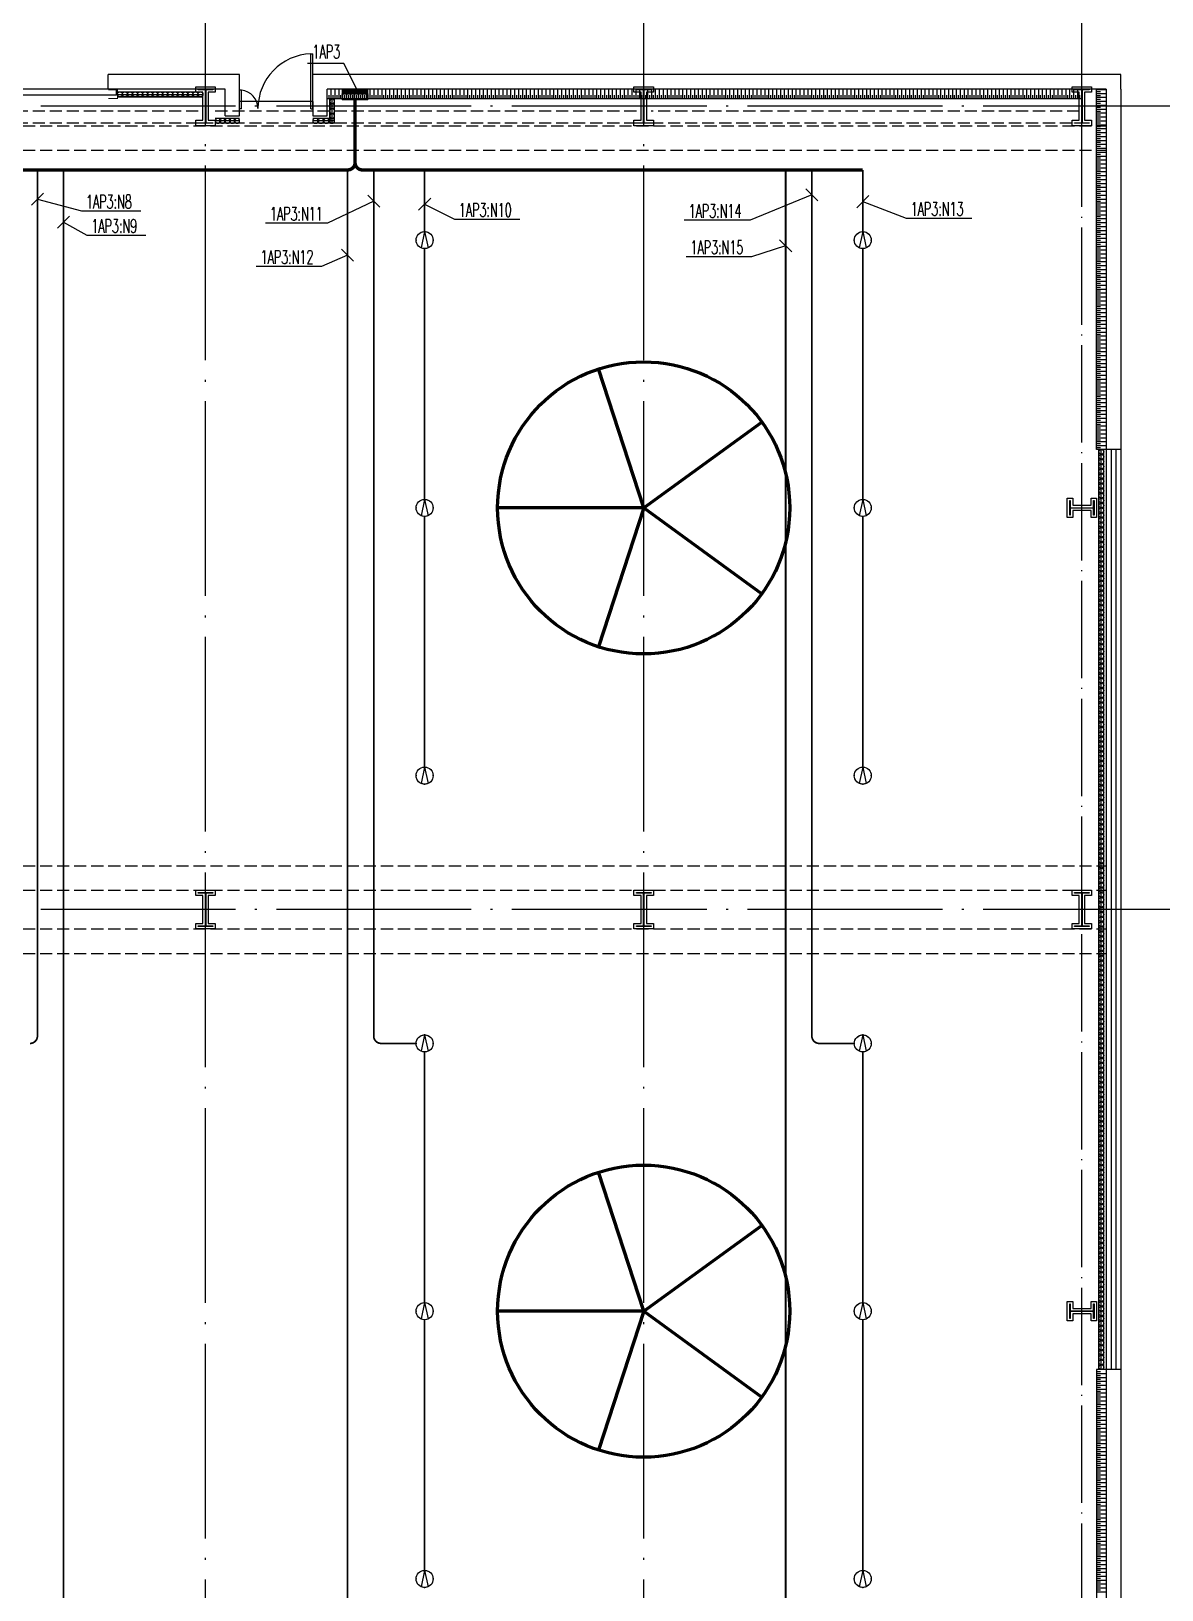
# Model space of a CAD drawing. Extents: x -1396510 to 1250330, y -1892470 to 1623980.
# Drawn here: x 130903 to 154128, y -747104 to -715088 of the extents above; entities that cross this region are included whole.
import ezdxf
from ezdxf.enums import TextEntityAlignment as Align

# ---------------------------------------------------------------- set-up
doc = ezdxf.new("R2010")
doc.units = 0
doc.header["$LTSCALE"] = 1000
doc.header["$MEASUREMENT"] = 0
for name, pattern in [('10平面$0$DASH', [0.35, 0.25, -0.1]), ('DASH', [0.35, 0.25, -0.1]), ('DOTE', [2.42, 2, -0.2, 0.02, -0.2])]:
    doc.linetypes.add(name, pattern=pattern)
doc.layers.get('Defpoints').update_dxf_attribs({"color": 210})
for name, color, linetype in [('10平面$0$WINDOW', 4, 'Continuous'), ('99平面图例外参$0$A-HATCH-2', 251, 'Continuous'), ('A-AXIS-DOTE', 14, 'DOTE'), ('A-AXIS-DP', 126, 'Continuous'), ('A-HATCH-2', 251, 'Continuous'), ('A-HRAIL', 173, 'Continuous'), ('A-LIN-V', 9, 'Continuous'), ('A-SFCE', 30, 'Continuous'), ('A-WINDOW', 140, 'Continuous'), ('AS-COLN', 6, 'Continuous'), ('AS-WALL', 40, 'Continuous'), ('CURTWALL', 4, 'Continuous'), ('DIM-照明', 3, 'Continuous'), ('DIM-箱柜', 3, 'Continuous'), ('EQUIP-照明', 3, 'Continuous'), ('EQUIP-箱柜', 3, 'Continuous'), ('WIRE-照明', 1, 'Continuous')]:
    doc.layers.add(name, color=color, linetype=linetype)
doc.layers.add('A-云线2', color=3, linetype='Continuous', plot=False)
doc.styles.add('_TEL_DIM', font='SIMPLEX', dxfattribs={"width": 0.8, "height": 3.5, "bigfont": 'HZTXT'})

# ---------------------------------------------------------------- blocks, each defined once
blk = doc.blocks.new('10平面$0$$DorLib2D$00000126')
at = {"color": 0, "linetype": 'Continuous'}
for p, q in [((-0.532, 0.5), (-0.532, 0.9)), ((0.532, 0.9), (0.532, 0.5))]:
    blk.add_line(p, q, dxfattribs=at)
at = {"color": 0, "linetype": '10平面$0$DASH'}
for p, q in [((-0.532, 0.9), (0.532, 0.9)), ((-0.532, 0.5), (0.532, 0.5))]:
    blk.add_line(p, q, dxfattribs=at)
blk = doc.blocks.new('DOOR2DLIB$SYSLIB$00000123')
at = {"color": 0}
for p, q in [((0.475, -0.001), (0.475, 0.752)), ((0.475, 0.752), (0.5, 0.752)), ((0.5, -0.001), (0.5, 0.752)), ((-0.5, 0), (-0.5, 0.252)), ((-0.475, 0.252), (-0.5, 0.252)), ((-0.475, 0), (-0.475, 0.252)), ((-0.475, 0), (-0.5, 0)), ((0.475, -0.001), (0.5, -0.001))]:
    blk.add_line(p, q, dxfattribs=at)
for centre, radius, start, end in [((0.505, -0.002), 0.755, 92.2493, 179.7238), ((-0.501, 0.003), 0.251, 359.7899, 84.0974)]:
    blk.add_arc(centre, radius, start, end, dxfattribs=at)
blk = doc.blocks.new('42343243')
at = {"layer": '10平面$0$WINDOW'}
blk.add_line((-144654, 1222620), (-146154, 1222620), dxfattribs=at)
at = {"layer": 'AS-WALL'}
for p, q in [((-146154, 1223170), (-148854, 1223170)), ((-148854, 1222870), (-148854, 1223170)), ((-146154, 1222620), (-146154, 1223170)), ((-144654, 1222620), (-144654, 1223170)), ((-137854, 1223170), (-144654, 1223170)), ((-137854, 1222870), (-137854, 1223170)), ((-146454, 1222870), (-148854, 1222870)), ((-146454, 1222320), (-146454, 1222870)), ((-144354, 1222320), (-144354, 1222870)), ((-137854, 1222870), (-144354, 1222870)), ((-146154, 1222320), (-146154, 1222620)), ((-144654, 1222620), (-144654, 1222320)), ((-146454, 1222320), (-146154, 1222320)), ((-144654, 1222320), (-144354, 1222320))]:
    blk.add_line(p, q, dxfattribs=at)
at = {"layer": '10平面$0$WINDOW', "zscale": 300}
for name, p, xscale, yscale, rotation in [('DOOR2DLIB$SYSLIB$00000123', (-145404, 1222470), -1500, -1500, 179.9999999999555), ('10平面$0$$DorLib2D$00000126', (-151354, 1223020), 5000, 300, 180)]:
    blk.add_blockref(name, p, dxfattribs=dict(at, xscale=xscale, yscale=yscale, rotation=rotation))
blk = doc.blocks.new('nt66')
at = {"layer": 'A-HATCH-2', "color": 8}
blk.add_lwpolyline([(-195840, 766870), (-195440, 766870), (-195440, 766758), (-195586, 766758), (-195586, 766182), (-195440, 766182), (-195440, 766070), (-195840, 766070), (-195840, 766182), (-195694, 766182), (-195694, 766758), (-195840, 766758)], close=True, dxfattribs=at)
at = {"layer": 'AS-COLN'}
blk.add_lwpolyline([(-195790, 766820), (-195490, 766820), (-195490, 766808), (-195636, 766808), (-195636, 766132), (-195490, 766132), (-195490, 766120), (-195790, 766120), (-195790, 766132), (-195644, 766132), (-195644, 766808), (-195790, 766808)], close=True, dxfattribs=at)
blk = doc.blocks.new('342343243')
at = {"layer": 'A-AXIS-DP', "color": 5}
blk.add_lwpolyline([(-155704, 832070), (-155404, 832070), (-155404, 832058), (-155550, 832058), (-155550, 831582), (-155404, 831582), (-155404, 831570), (-155704, 831570), (-155704, 831582), (-155558, 831582), (-155558, 832058), (-155704, 832058), (-155704, 832070)], close=True, dxfattribs=at)
at = {"layer": 'A-HATCH-2'}
blk.add_lwpolyline([(-155754, 832120), (-155354, 832120), (-155354, 832008), (-155500, 832008), (-155500, 831632), (-155354, 831632), (-155354, 831520), (-155754, 831520), (-155754, 831632), (-155608, 831632), (-155608, 832008), (-155754, 832008)], close=True, dxfattribs=at)
blk = doc.blocks.new('33333')
for p in [(48786, -43900), (57786, -43900), (66786, -43900), (48786, -60400), (57786, -60400), (66786, -60400)]:
    blk.add_blockref('nt66', p)
at = {"layer": 'A-AXIS-DP', "rotation": 270}
for p in [(-960674, 558766), (-960674, 542266)]:
    blk.add_blockref('342343243', p, dxfattribs=at)
blk = doc.blocks.new('w42343')
at = {"layer": 'A-HATCH-2', "color": 8, "linetype": 'DASH'}
for p, q in [((-263654, 722170), (-128354, 722170)), ((-263654, 721670), (-128354, 721670)), ((-263654, 706970), (-128354, 706970)), ((-263654, 706470), (-128354, 706470)), ((-263654, 705670), (-128354, 705670)), ((-263654, 705170), (-128354, 705170))]:
    blk.add_line(p, q, dxfattribs=at)
blk = doc.blocks.new('w4324324')
at = {"layer": 'A-HATCH-2', "color": 0, "lineweight": 60}
for q in [(-1694760, 686605), (-1697614, 684532), (-1691907, 684532), (-1696524, 681178), (-1692997, 681178)]:
    blk.add_line((-1694760, 683605), q, dxfattribs=at)
blk.add_circle((-1694760, 683605), 3000, dxfattribs=at)
blk = doc.blocks.new('ner546')
at = {"layer": 'A-LIN-V', "color": 8}
for p in [(614780, -64744), (631280, -64744)]:
    blk.add_blockref('w4324324', p, dxfattribs=at)
blk = doc.blocks.new('3333')
at = {"layer": 'A-SFCE', "const_width": 20}
blk.add_lwpolyline([(-227064, 766320), (-227064, 766510), (-227244, 766510), (-227244, 766320)], dxfattribs=at)
blk = doc.blocks.new('99平面图例外参$0$$LinePat$填挖边坡')
at = {"color": 0}
for p, q in [((0, 0), (0, -1500)), ((300, 0), (300, -600))]:
    blk.add_line(p, q, dxfattribs=at)
at = {"layer": 'Defpoints', "color": 0}
blk.add_point((600, 0), dxfattribs=at)
blk = doc.blocks.new('99平面图例外参$0$$LinePat$圆环')
for points in [[(0, 150), (300, 150)], [(0, 0), (300, 0)], [(0, -150), (300, -150)]]:
    blk.add_lwpolyline(points)
at = {"color": 0}
blk.add_circle((150, 0), 150, dxfattribs=at)
blk = doc.blocks.new('世赫2#厂房一层0821')
at = {"layer": 'A-AXIS-DOTE', "color": 8, "ltscale": 2}
for p, q in [((138300, -87498.9), (138300, 6300)), ((147300, -87498.9), (147300, 6300)), ((163114.2, 0), (-11095.8, 0)), ((163114.2, -16500), (-11095.8, -16500))]:
    blk.add_line(p, q, dxfattribs=at)
at = {"layer": 'A-AXIS-DOTE', "color": 8}
blk.add_line((156300, -89188.9), (156300, 6366.1), dxfattribs=at)
at = {"layer": 'A-LIN-V'}
for p, q in [((156600, -7050), (156600, 344)), ((156296, 150), (140800, 150)), ((156800, -7050), (156600, -7050)), ((156600, -25950), (156600, -41400)), ((156800, -25950), (156600, -25950))]:
    blk.add_line(p, q, dxfattribs=at)
at = {"layer": 'A-SFCE', "linetype": 'DASH'}
for p, q in [((138150, -100), (120450, -100)), ((156246, -100), (147450, -100)), ((138150, -350), (120450, -350)), ((156100, -350), (147450, -350))]:
    blk.add_line(p, q, dxfattribs=at)
at = {"layer": 'A-SFCE', "color": 2, "linetype": 'DASH'}
for p, q in [((147150, -100), (138450, -100)), ((147150, -350), (138450, -350))]:
    blk.add_line(p, q, dxfattribs=at)
at = {"layer": 'AS-WALL'}
for p, q in [((156950, 650), (147300, 650)), ((147300, 350), (147300, 650)), ((157100, 650), (156950, 650)), ((157100, 350), (157100, 650)), ((156800, 350), (147300, 350)), ((156800, 350), (156800, -7050)), ((157100, 350), (157100, -7050)), ((157100, 350), (157100, 350)), ((157100, -7050), (156800, -7050)), ((156800, -25950), (156800, -41400)), ((157100, -25950), (156800, -25950)), ((157100, -25950), (157100, -41400))]:
    blk.add_line(p, q, dxfattribs=at)
at = {"layer": 'CURTWALL'}
for p, q in [((156800, -7050), (156800, -25950)), ((157100, -7050), (156800, -7050)), ((156900, -7050), (156900, -25950)), ((157000, -7050), (157000, -25950)), ((157100, -7050), (157100, -25950)), ((157100, -25950), (156800, -25950))]:
    blk.add_line(p, q, dxfattribs=at)
at = {"layer": '99平面图例外参$0$A-HATCH-2', "color": 203, "yscale": 0.1333333333333333, "zscale": 0.1333333333333333}
for p, xscale, rotation in [((140800, 150), -0.1338169328393816, 179.9999999999118), ((140880.3, 150), -0.1338169328393816, 179.9999999999118), ((140960.6, 150), -0.1338169328393816, 179.9999999999118), ((141040.9, 150), -0.1338169328393816, 179.9999999999118), ((141121.2, 150), -0.1338169328393816, 179.9999999999118), ((141201.5, 150), -0.1338169328393816, 179.9999999999118), ((141281.7, 150), -0.1338169328393816, 179.9999999999118), ((141362, 150), -0.1338169328393816, 179.9999999999118), ((141442.3, 150), -0.1338169328393816, 179.9999999999118), ((141522.6, 150), -0.1338169328393816, 179.9999999999118), ((141602.9, 150), -0.1338169328393816, 179.9999999999118), ((141683.2, 150), -0.1338169328393816, 179.9999999999118), ((141763.5, 150), -0.1338169328393816, 179.9999999999118), ((141843.8, 150), -0.1338169328393816, 179.9999999999118), ((141924.1, 150), -0.1338169328393816, 179.9999999999118), ((142004.4, 150), -0.1338169328393816, 179.9999999999118), ((142084.6, 150), -0.1338169328393816, 179.9999999999118), ((142164.9, 150), -0.1338169328393816, 179.9999999999118), ((142245.2, 150), -0.1338169328393816, 179.9999999999118), ((142325.5, 150), -0.1338169328393816, 179.9999999999118), ((142405.8, 150), -0.1338169328393816, 179.9999999999118), ((142486.1, 150), -0.1338169328393816, 179.9999999999118), ((142566.4, 150), -0.1338169328393816, 179.9999999999118), ((142646.7, 150), -0.1338169328393816, 179.9999999999118), ((142727, 150), -0.1338169328393816, 179.9999999999118), ((142807.3, 150), -0.1338169328393816, 179.9999999999118), ((142887.5, 150), -0.1338169328393816, 179.9999999999118), ((142967.8, 150), -0.1338169328393816, 179.9999999999118), ((143048.1, 150), -0.1338169328393816, 179.9999999999118), ((143128.4, 150), -0.1338169328393816, 179.9999999999118), ((143208.7, 150), -0.1338169328393816, 179.9999999999118), ((143289, 150), -0.1338169328393816, 179.9999999999118), ((143369.3, 150), -0.1338169328393816, 179.9999999999118), ((143449.6, 150), -0.1338169328393816, 179.9999999999118), ((143529.9, 150), -0.1338169328393816, 179.9999999999118), ((143610.2, 150), -0.1338169328393816, 179.9999999999118), ((143690.4, 150), -0.1338169328393816, 179.9999999999118), ((143770.7, 150), -0.1338169328393816, 179.9999999999118), ((143851, 150), -0.1338169328393816, 179.9999999999118), ((143931.3, 150), -0.1338169328393816, 179.9999999999118), ((144011.6, 150), -0.1338169328393816, 179.9999999999118), ((144091.9, 150), -0.1338169328393816, 179.9999999999118), ((144172.2, 150), -0.1338169328393816, 179.9999999999118), ((144252.5, 150), -0.1338169328393816, 179.9999999999118), ((144332.8, 150), -0.1338169328393816, 179.9999999999118), ((144413.1, 150), -0.1338169328393816, 179.9999999999118), ((144493.3, 150), -0.1338169328393816, 179.9999999999118), ((144573.6, 150), -0.1338169328393816, 179.9999999999118), ((144653.9, 150), -0.1338169328393816, 179.9999999999118), ((144734.2, 150), -0.1338169328393816, 179.9999999999118), ((144814.5, 150), -0.1338169328393816, 179.9999999999118), ((144894.8, 150), -0.1338169328393816, 179.9999999999118), ((144975.1, 150), -0.1338169328393816, 179.9999999999118), ((145055.4, 150), -0.1338169328393816, 179.9999999999118), ((145135.7, 150), -0.1338169328393816, 179.9999999999118), ((145216, 150), -0.1338169328393816, 179.9999999999118), ((145296.2, 150), -0.1338169328393816, 179.9999999999118), ((145376.5, 150), -0.1338169328393816, 179.9999999999118), ((145456.8, 150), -0.1338169328393816, 179.9999999999118), ((145537.1, 150), -0.1338169328393816, 179.9999999999118), ((145617.4, 150), -0.1338169328393816, 179.9999999999118), ((145697.7, 150), -0.1338169328393816, 179.9999999999118), ((145778, 150), -0.1338169328393816, 179.9999999999118), ((145858.3, 150), -0.1338169328393816, 179.9999999999118), ((145938.6, 150), -0.1338169328393816, 179.9999999999118), ((146018.9, 150), -0.1338169328393816, 179.9999999999118), ((146099.2, 150), -0.1338169328393816, 179.9999999999118), ((146179.4, 150), -0.1338169328393816, 179.9999999999118), ((146259.7, 150), -0.1338169328393816, 179.9999999999118), ((146340, 150), -0.1338169328393816, 179.9999999999118), ((146420.3, 150), -0.1338169328393816, 179.9999999999118), ((146500.6, 150), -0.1338169328393816, 179.9999999999118), ((146580.9, 150), -0.1338169328393816, 179.9999999999118), ((146661.2, 150), -0.1338169328393816, 179.9999999999118), ((146741.5, 150), -0.1338169328393816, 179.9999999999118), ((146821.8, 150), -0.1338169328393816, 179.9999999999118), ((146902.1, 150), -0.1338169328393816, 179.9999999999118), ((146982.3, 150), -0.1338169328393816, 179.9999999999118), ((147062.6, 150), -0.1338169328393816, 179.9999999999118), ((147142.9, 150), -0.1338169328393816, 179.9999999999118), ((147223.2, 150), -0.1338169328393816, 179.9999999999118), ((147303.5, 150), -0.1338169328393816, 179.9999999999118), ((147383.8, 150), -0.1338169328393816, 179.9999999999118), ((147464.1, 150), -0.1338169328393816, 179.9999999999118), ((147544.4, 150), -0.1338169328393816, 179.9999999999118), ((147624.7, 150), -0.1338169328393816, 179.9999999999118), ((147705, 150), -0.1338169328393816, 179.9999999999118), ((147785.2, 150), -0.1338169328393816, 179.9999999999118), ((147865.5, 150), -0.1338169328393816, 179.9999999999118), ((147945.8, 150), -0.1338169328393816, 179.9999999999118), ((148026.1, 150), -0.1338169328393816, 179.9999999999118), ((148106.4, 150), -0.1338169328393816, 179.9999999999118), ((148186.7, 150), -0.1338169328393816, 179.9999999999118), ((148267, 150), -0.1338169328393816, 179.9999999999118), ((148347.3, 150), -0.1338169328393816, 179.9999999999118), ((148427.6, 150), -0.1338169328393816, 179.9999999999118), ((148507.9, 150), -0.1338169328393816, 179.9999999999118), ((148588.1, 150), -0.1338169328393816, 179.9999999999118), ((148668.4, 150), -0.1338169328393816, 179.9999999999118), ((148748.7, 150), -0.1338169328393816, 179.9999999999118), ((148829, 150), -0.1338169328393816, 179.9999999999118), ((148909.3, 150), -0.1338169328393816, 179.9999999999118), ((148989.6, 150), -0.1338169328393816, 179.9999999999118), ((149069.9, 150), -0.1338169328393816, 179.9999999999118), ((149150.2, 150), -0.1338169328393816, 179.9999999999118), ((149230.5, 150), -0.1338169328393816, 179.9999999999118), ((149310.8, 150), -0.1338169328393816, 179.9999999999118), ((149391, 150), -0.1338169328393816, 179.9999999999118), ((149471.3, 150), -0.1338169328393816, 179.9999999999118), ((149551.6, 150), -0.1338169328393816, 179.9999999999118), ((149631.9, 150), -0.1338169328393816, 179.9999999999118), ((149712.2, 150), -0.1338169328393816, 179.9999999999118), ((149792.5, 150), -0.1338169328393816, 179.9999999999118), ((149872.8, 150), -0.1338169328393816, 179.9999999999118), ((149953.1, 150), -0.1338169328393816, 179.9999999999118), ((150033.4, 150), -0.1338169328393816, 179.9999999999118), ((150113.7, 150), -0.1338169328393816, 179.9999999999118), ((150193.9, 150), -0.1338169328393816, 179.9999999999118), ((150274.2, 150), -0.1338169328393816, 179.9999999999118), ((150354.5, 150), -0.1338169328393816, 179.9999999999118), ((150434.8, 150), -0.1338169328393816, 179.9999999999118), ((150515.1, 150), -0.1338169328393816, 179.9999999999118), ((150595.4, 150), -0.1338169328393816, 179.9999999999118), ((150675.7, 150), -0.1338169328393816, 179.9999999999118), ((150756, 150), -0.1338169328393816, 179.9999999999118), ((150836.3, 150), -0.1338169328393816, 179.9999999999118), ((150916.6, 150), -0.1338169328393816, 179.9999999999118), ((150996.9, 150), -0.1338169328393816, 179.9999999999118), ((151077.1, 150), -0.1338169328393816, 179.9999999999118), ((151157.4, 150), -0.1338169328393816, 179.9999999999118), ((151237.7, 150), -0.1338169328393816, 179.9999999999118), ((151318, 150), -0.1338169328393816, 179.9999999999118), ((151398.3, 150), -0.1338169328393816, 179.9999999999118), ((151478.6, 150), -0.1338169328393816, 179.9999999999118), ((151558.9, 150), -0.1338169328393816, 179.9999999999118), ((151639.2, 150), -0.1338169328393816, 179.9999999999118), ((151719.5, 150), -0.1338169328393816, 179.9999999999118), ((151799.8, 150), -0.1338169328393816, 179.9999999999118), ((151880, 150), -0.1338169328393816, 179.9999999999118), ((151960.3, 150), -0.1338169328393816, 179.9999999999118), ((152040.6, 150), -0.1338169328393816, 179.9999999999118), ((152120.9, 150), -0.1338169328393816, 179.9999999999118), ((152201.2, 150), -0.1338169328393816, 179.9999999999118), ((152281.5, 150), -0.1338169328393816, 179.9999999999118), ((152361.8, 150), -0.1338169328393816, 179.9999999999118), ((152442.1, 150), -0.1338169328393816, 179.9999999999118), ((152522.4, 150), -0.1338169328393816, 179.9999999999118), ((152602.7, 150), -0.1338169328393816, 179.9999999999118), ((152682.9, 150), -0.1338169328393816, 179.9999999999118), ((152763.2, 150), -0.1338169328393816, 179.9999999999118), ((152843.5, 150), -0.1338169328393816, 179.9999999999118), ((152923.8, 150), -0.1338169328393816, 179.9999999999118), ((153004.1, 150), -0.1338169328393816, 179.9999999999118), ((153084.4, 150), -0.1338169328393816, 179.9999999999118), ((153164.7, 150), -0.1338169328393816, 179.9999999999118), ((153245, 150), -0.1338169328393816, 179.9999999999118), ((153325.3, 150), -0.1338169328393816, 179.9999999999118), ((153405.6, 150), -0.1338169328393816, 179.9999999999118), ((153485.8, 150), -0.1338169328393816, 179.9999999999118), ((153566.1, 150), -0.1338169328393816, 179.9999999999118), ((153646.4, 150), -0.1338169328393816, 179.9999999999118), ((153726.7, 150), -0.1338169328393816, 179.9999999999118), ((153807, 150), -0.1338169328393816, 179.9999999999118), ((153887.3, 150), -0.1338169328393816, 179.9999999999118), ((153967.6, 150), -0.1338169328393816, 179.9999999999118), ((154047.9, 150), -0.1338169328393816, 179.9999999999118), ((154128.2, 150), -0.1338169328393816, 179.9999999999118), ((154208.5, 150), -0.1338169328393816, 179.9999999999118), ((154288.7, 150), -0.1338169328393816, 179.9999999999118), ((154369, 150), -0.1338169328393816, 179.9999999999118), ((154449.3, 150), -0.1338169328393816, 179.9999999999118), ((154529.6, 150), -0.1338169328393816, 179.9999999999118), ((154609.9, 150), -0.1338169328393816, 179.9999999999118), ((154690.2, 150), -0.1338169328393816, 179.9999999999118), ((154770.5, 150), -0.1338169328393816, 179.9999999999118), ((154850.8, 150), -0.1338169328393816, 179.9999999999118), ((154931.1, 150), -0.1338169328393816, 179.9999999999118), ((155011.4, 150), -0.1338169328393816, 179.9999999999118), ((155091.6, 150), -0.1338169328393816, 179.9999999999118), ((155171.9, 150), -0.1338169328393816, 179.9999999999118), ((155252.2, 150), -0.1338169328393816, 179.9999999999118), ((155332.5, 150), -0.1338169328393816, 179.9999999999118), ((155412.8, 150), -0.1338169328393816, 179.9999999999118), ((155493.1, 150), -0.1338169328393816, 179.9999999999118), ((155573.4, 150), -0.1338169328393816, 179.9999999999118), ((155653.7, 150), -0.1338169328393816, 179.9999999999118), ((155734, 150), -0.1338169328393816, 179.9999999999118), ((155814.3, 150), -0.1338169328393816, 179.9999999999118), ((155894.5, 150), -0.1338169328393816, 179.9999999999118), ((155974.8, 150), -0.1338169328393816, 179.9999999999118), ((156055.1, 150), -0.1338169328393816, 179.9999999999118), ((156135.4, 150), -0.1338169328393816, 179.9999999999118), ((156215.7, 150), -0.1338169328393816, 179.9999999999118), ((156600, 344), -0.133949268261889, 89.99999999918609), ((156600, 263.6), -0.133949268261889, 89.99999999918609), ((156600, 183.3), -0.133949268261889, 89.99999999918609), ((156600, 102.9), -0.133949268261889, 89.99999999918609), ((156600, 22.5), -0.133949268261889, 89.99999999918609), ((156600, -57.8), -0.133949268261889, 89.99999999918609), ((156600, -138.2), -0.133949268261889, 89.99999999918609), ((156600, -218.6), -0.133949268261889, 89.99999999918609), ((156600, -299), -0.133949268261889, 89.99999999918609), ((156600, -379.3), -0.133949268261889, 89.99999999918609), ((156600, -459.7), -0.133949268261889, 89.99999999918609), ((156600, -540.1), -0.133949268261889, 89.99999999918609), ((156600, -620.4), -0.133949268261889, 89.99999999918609), ((156600, -700.8), -0.133949268261889, 89.99999999918609), ((156600, -781.2), -0.133949268261889, 89.99999999918609), ((156600, -861.5), -0.133949268261889, 89.99999999918609), ((156600, -941.9), -0.133949268261889, 89.99999999918609), ((156600, -1022.3), -0.133949268261889, 89.99999999918609), ((156600, -1102.7), -0.133949268261889, 89.99999999918609), ((156600, -1183), -0.133949268261889, 89.99999999918609), ((156600, -1263.4), -0.133949268261889, 89.99999999918609), ((156600, -1343.8), -0.133949268261889, 89.99999999918609), ((156600, -1424.1), -0.133949268261889, 89.99999999918609), ((156600, -1504.5), -0.133949268261889, 89.99999999918609), ((156600, -1584.9), -0.133949268261889, 89.99999999918609), ((156600, -1665.2), -0.133949268261889, 89.99999999918609), ((156600, -1745.6), -0.133949268261889, 89.99999999918609), ((156600, -1826), -0.133949268261889, 89.99999999918609), ((156600, -1906.3), -0.133949268261889, 89.99999999918609), ((156600, -1986.7), -0.133949268261889, 89.99999999918609), ((156600, -2067.1), -0.133949268261889, 89.99999999918609), ((156600, -2147.5), -0.133949268261889, 89.99999999918609), ((156600, -2227.8), -0.133949268261889, 89.99999999918609), ((156600, -2308.2), -0.133949268261889, 89.99999999918609), ((156600, -2388.6), -0.133949268261889, 89.99999999918609), ((156600, -2468.9), -0.133949268261889, 89.99999999918609), ((156600, -2549.3), -0.133949268261889, 89.99999999918609), ((156600, -2629.7), -0.133949268261889, 89.99999999918609), ((156600, -2710), -0.133949268261889, 89.99999999918609), ((156600, -2790.4), -0.133949268261889, 89.99999999918609), ((156600, -2870.8), -0.133949268261889, 89.99999999918609), ((156600, -2951.2), -0.133949268261889, 89.99999999918609), ((156600, -3031.5), -0.133949268261889, 89.99999999918609), ((156600, -3111.9), -0.133949268261889, 89.99999999918609), ((156600, -3192.3), -0.133949268261889, 89.99999999918609), ((156600, -3272.6), -0.133949268261889, 89.99999999918609), ((156600, -3353), -0.133949268261889, 89.99999999918609), ((156600, -3433.4), -0.133949268261889, 89.99999999918609), ((156600, -3513.7), -0.133949268261889, 89.99999999918609), ((156600, -3594.1), -0.133949268261889, 89.99999999918609), ((156600, -3674.5), -0.133949268261889, 89.99999999918609), ((156600, -3754.8), -0.133949268261889, 89.99999999918609), ((156600, -3835.2), -0.133949268261889, 89.99999999918609), ((156600, -3915.6), -0.133949268261889, 89.99999999918609), ((156600, -3996), -0.133949268261889, 89.99999999918609), ((156600, -4076.3), -0.133949268261889, 89.99999999918609), ((156600, -4156.7), -0.133949268261889, 89.99999999918609), ((156600, -4237.1), -0.133949268261889, 89.99999999918609), ((156600, -4317.4), -0.133949268261889, 89.99999999918609), ((156600, -4397.8), -0.133949268261889, 89.99999999918609), ((156600, -4478.2), -0.133949268261889, 89.99999999918609), ((156600, -4558.5), -0.133949268261889, 89.99999999918609), ((156600, -4638.9), -0.133949268261889, 89.99999999918609), ((156600, -4719.3), -0.133949268261889, 89.99999999918609), ((156600, -4799.7), -0.133949268261889, 89.99999999918609), ((156600, -4880), -0.133949268261889, 89.99999999918609), ((156600, -4960.4), -0.133949268261889, 89.99999999918609), ((156600, -5040.8), -0.133949268261889, 89.99999999918609), ((156600, -5121.1), -0.133949268261889, 89.99999999918609), ((156600, -5201.5), -0.133949268261889, 89.99999999918609), ((156600, -5281.9), -0.133949268261889, 89.99999999918609), ((156600, -5362.2), -0.133949268261889, 89.99999999918609), ((156600, -5442.6), -0.133949268261889, 89.99999999918609), ((156600, -5523), -0.133949268261889, 89.99999999918609), ((156600, -5603.3), -0.133949268261889, 89.99999999918609), ((156600, -5683.7), -0.133949268261889, 89.99999999918609), ((156600, -5764.1), -0.133949268261889, 89.99999999918609), ((156600, -5844.5), -0.133949268261889, 89.99999999918609), ((156600, -5924.8), -0.133949268261889, 89.99999999918609), ((156600, -6005.2), -0.133949268261889, 89.99999999918609), ((156600, -6085.6), -0.133949268261889, 89.99999999918609), ((156600, -6165.9), -0.133949268261889, 89.99999999918609), ((156600, -6246.3), -0.133949268261889, 89.99999999918609), ((156600, -6326.7), -0.133949268261889, 89.99999999918609), ((156600, -6407), -0.133949268261889, 89.99999999918609), ((156600, -6487.4), -0.133949268261889, 89.99999999918609), ((156600, -6567.8), -0.133949268261889, 89.99999999918609), ((156600, -6648.2), -0.133949268261889, 89.99999999918609), ((156600, -6728.5), -0.133949268261889, 89.99999999918609), ((156600, -6808.9), -0.133949268261889, 89.99999999918609), ((156600, -6889.3), -0.133949268261889, 89.99999999918609), ((156600, -6969.6), -0.133949268261889, 89.99999999918609), ((156600, -26030.1), 0.1334196891197501, 90.00000000081378), ((156600, -26110.1), 0.1334196891197501, 90.00000000081378), ((156600, -26190.2), 0.1334196891197501, 90.00000000081378), ((156600, -26270.2), 0.1334196891197501, 90.00000000081378), ((156600, -26350.3), 0.1334196891197501, 90.00000000081378), ((156600, -26430.3), 0.1334196891197501, 90.00000000081378), ((156600, -26510.4), 0.1334196891197501, 90.00000000081378), ((156600, -26590.4), 0.1334196891197501, 90.00000000081378), ((156600, -26670.5), 0.1334196891197501, 90.00000000081378), ((156600, -26750.5), 0.1334196891197501, 90.00000000081378), ((156600, -26830.6), 0.1334196891197501, 90.00000000081378), ((156600, -26910.6), 0.1334196891197501, 90.00000000081378), ((156600, -26990.7), 0.1334196891197501, 90.00000000081378), ((156600, -27070.7), 0.1334196891197501, 90.00000000081378), ((156600, -27150.8), 0.1334196891197501, 90.00000000081378), ((156600, -27230.8), 0.1334196891197501, 90.00000000081378), ((156600, -27310.9), 0.1334196891197501, 90.00000000081378), ((156600, -27390.9), 0.1334196891197501, 90.00000000081378), ((156600, -27471), 0.1334196891197501, 90.00000000081378), ((156600, -27551), 0.1334196891197501, 90.00000000081378), ((156600, -27631.1), 0.1334196891197501, 90.00000000081378), ((156600, -27711.1), 0.1334196891197501, 90.00000000081378), ((156600, -27791.2), 0.1334196891197501, 90.00000000081378), ((156600, -27871.2), 0.1334196891197501, 90.00000000081378), ((156600, -27951.3), 0.1334196891197501, 90.00000000081378), ((156600, -28031.3), 0.1334196891197501, 90.00000000081378), ((156600, -28111.4), 0.1334196891197501, 90.00000000081378), ((156600, -28191.5), 0.1334196891197501, 90.00000000081378), ((156600, -28271.5), 0.1334196891197501, 90.00000000081378), ((156600, -28351.6), 0.1334196891197501, 90.00000000081378), ((156600, -28431.6), 0.1334196891197501, 90.00000000081378), ((156600, -28511.7), 0.1334196891197501, 90.00000000081378), ((156600, -28591.7), 0.1334196891197501, 90.00000000081378), ((156600, -28671.8), 0.1334196891197501, 90.00000000081378), ((156600, -28751.8), 0.1334196891197501, 90.00000000081378), ((156600, -28831.9), 0.1334196891197501, 90.00000000081378), ((156600, -28911.9), 0.1334196891197501, 90.00000000081378), ((156600, -28992), 0.1334196891197501, 90.00000000081378), ((156600, -29072), 0.1334196891197501, 90.00000000081378), ((156600, -29152.1), 0.1334196891197501, 90.00000000081378), ((156600, -29232.1), 0.1334196891197501, 90.00000000081378), ((156600, -29312.2), 0.1334196891197501, 90.00000000081378), ((156600, -29392.2), 0.1334196891197501, 90.00000000081378), ((156600, -29472.3), 0.1334196891197501, 90.00000000081378), ((156600, -29552.3), 0.1334196891197501, 90.00000000081378), ((156600, -29632.4), 0.1334196891197501, 90.00000000081378), ((156600, -29712.4), 0.1334196891197501, 90.00000000081378), ((156600, -29792.5), 0.1334196891197501, 90.00000000081378), ((156600, -29872.5), 0.1334196891197501, 90.00000000081378), ((156600, -29952.6), 0.1334196891197501, 90.00000000081378), ((156600, -30032.6), 0.1334196891197501, 90.00000000081378), ((156600, -30112.7), 0.1334196891197501, 90.00000000081378), ((156600, -30192.7), 0.1334196891197501, 90.00000000081378), ((156600, -30272.8), 0.1334196891197501, 90.00000000081378), ((156600, -30352.8), 0.1334196891197501, 90.00000000081378), ((156600, -30432.9), 0.1334196891197501, 90.00000000081378), ((156600, -30513), 0.1334196891197501, 90.00000000081378)]:
    blk.add_blockref('99平面图例外参$0$$LinePat$填挖边坡', p, dxfattribs=dict(at, xscale=xscale, rotation=rotation))
at = {"layer": 'A-HRAIL', "yscale": 0.3333333333111111, "zscale": 0.3333333333111111}
for p, xscale, rotation in [((136489.2, 244), 0.344473467906519, 2.050220548543992e-10), ((136592.5, 244), 0.344473467906519, 2.050220548543992e-10), ((136695.9, 244), 0.344473467906519, 2.050220548543992e-10), ((136799.2, 244), 0.344473467906519, 2.050220548543992e-10), ((136902.6, 244), 0.344473467906519, 2.050220548543992e-10), ((137005.9, 244), 0.344473467906519, 2.050220548543992e-10), ((137109.2, 244), 0.344473467906519, 2.050220548543992e-10), ((137212.6, 244), 0.344473467906519, 2.050220548543992e-10), ((137315.9, 244), 0.344473467906519, 2.050220548543992e-10), ((137419.3, 244), 0.344473467906519, 2.050220548543992e-10), ((137522.6, 244), 0.344473467906519, 2.050220548543992e-10), ((137625.9, 244), 0.344473467906519, 2.050220548543992e-10), ((137729.3, 244), 0.344473467906519, 2.050220548543992e-10), ((137832.6, 244), 0.344473467906519, 2.050220548543992e-10), ((137936, 244), 0.344473467906519, 2.050220548543992e-10), ((138039.3, 244), 0.344473467906519, 2.050220548543992e-10), ((138142.7, 244), 0.344473467906519, 2.050220548543992e-10), ((140900, 50), -0.3333333088954032, 270), ((140900, -50), -0.3333333088954032, 270), ((140900, -150), -0.3333333088954032, 270), ((140900, -250), -0.3333333088954032, 270), ((140900, -350), -0.3333333088954032, 270), ((156700, -7150), 0.3333333333082387, 90), ((156700, -7250), 0.3333333333082387, 90), ((156700, -7350), 0.3333333333082387, 90), ((156700, -7450), 0.3333333333082387, 90), ((156700, -7550), 0.3333333333082387, 90), ((156700, -7650), 0.3333333333082387, 90), ((156700, -7750), 0.3333333333082387, 90), ((156700, -7850), 0.3333333333082387, 90), ((156700, -7950), 0.3333333333082387, 90), ((156700, -8050), 0.3333333333082387, 90), ((156700, -8150), 0.3333333333082387, 90), ((156700, -8250), 0.3333333333082387, 90), ((156700, -8350), 0.3333333333082387, 90), ((156700, -8450), 0.3333333333082387, 90), ((156700, -8550), 0.3333333333082387, 90), ((156700, -8650), 0.3333333333082387, 90), ((156700, -8750), 0.3333333333082387, 90), ((156700, -8850), 0.3333333333082387, 90), ((156700, -8950), 0.3333333333082387, 90), ((156700, -9050), 0.3333333333082387, 90), ((156700, -9150), 0.3333333333082387, 90), ((156700, -9250), 0.3333333333082387, 90), ((156700, -9350), 0.3333333333082387, 90), ((156700, -9450), 0.3333333333082387, 90), ((156700, -9550), 0.3333333333082387, 90), ((156700, -9650), 0.3333333333082387, 90), ((156700, -9750), 0.3333333333082387, 90), ((156700, -9850), 0.3333333333082387, 90), ((156700, -9950), 0.3333333333082387, 90), ((156700, -10050), 0.3333333333082387, 90), ((156700, -10150), 0.3333333333082387, 90), ((156700, -10250), 0.3333333333082387, 90), ((156700, -10350), 0.3333333333082387, 90), ((156700, -10450), 0.3333333333082387, 90), ((156700, -10550), 0.3333333333082387, 90), ((156700, -10650), 0.3333333333082387, 90), ((156700, -10750), 0.3333333333082387, 90), ((156700, -10850), 0.3333333333082387, 90), ((156700, -10950), 0.3333333333082387, 90), ((156700, -11050), 0.3333333333082387, 90), ((156700, -11150), 0.3333333333082387, 90), ((156700, -11250), 0.3333333333082387, 90), ((156700, -11350), 0.3333333333082387, 90), ((156700, -11450), 0.3333333333082387, 90), ((156700, -11550), 0.3333333333082387, 90), ((156700, -11650), 0.3333333333082387, 90), ((156700, -11750), 0.3333333333082387, 90), ((156700, -11850), 0.3333333333082387, 90), ((156700, -11950), 0.3333333333082387, 90), ((156700, -12050), 0.3333333333082387, 90), ((156700, -12150), 0.3333333333082387, 90), ((156700, -12250), 0.3333333333082387, 90), ((156700, -12350), 0.3333333333082387, 90), ((156700, -12450), 0.3333333333082387, 90), ((156700, -12550), 0.3333333333082387, 90), ((156700, -12650), 0.3333333333082387, 90), ((156700, -12750), 0.3333333333082387, 90), ((156700, -12850), 0.3333333333082387, 90), ((156700, -12950), 0.3333333333082387, 90), ((156700, -13050), 0.3333333333082387, 90), ((156700, -13150), 0.3333333333082387, 90), ((156700, -13250), 0.3333333333082387, 90), ((156700, -13350), 0.3333333333082387, 90), ((156700, -13450), 0.3333333333082387, 90), ((156700, -13550), 0.3333333333082387, 90), ((156700, -13650), 0.3333333333082387, 90), ((156700, -13750), 0.3333333333082387, 90), ((156700, -13850), 0.3333333333082387, 90), ((156700, -13950), 0.3333333333082387, 90), ((156700, -14050), 0.3333333333082387, 90), ((156700, -14150), 0.3333333333082387, 90), ((156700, -14250), 0.3333333333082387, 90), ((156700, -14350), 0.3333333333082387, 90), ((156700, -14450), 0.3333333333082387, 90), ((156700, -14550), 0.3333333333082387, 90), ((156700, -14650), 0.3333333333082387, 90), ((156700, -14750), 0.3333333333082387, 90), ((156700, -14850), 0.3333333333082387, 90), ((156700, -14950), 0.3333333333082387, 90), ((156700, -15050), 0.3333333333082387, 90), ((156700, -15150), 0.3333333333082387, 90), ((156700, -15250), 0.3333333333082387, 90), ((156700, -15350), 0.3333333333082387, 90), ((156700, -15450), 0.3333333333082387, 90), ((156700, -15550), 0.3333333333082387, 90), ((156700, -15650), 0.3333333333082387, 90), ((156700, -15750), 0.3333333333082387, 90), ((156700, -15850), 0.3333333333082387, 90), ((156700, -15950), 0.3333333333082387, 90), ((156700, -16050), 0.3333333333082387, 90), ((156700, -16150), 0.3333333333082387, 90), ((156700, -16250), 0.3333333333082387, 90), ((156700, -16350), 0.3333333333082387, 90), ((156700, -16450), 0.3333333333082387, 90), ((156700, -16550), 0.3333333333082387, 90), ((156700, -16650), 0.3333333333082387, 90), ((156700, -16750), 0.3333333333082387, 90), ((156700, -16850), 0.3333333333082387, 90), ((156700, -16950), 0.3333333333082387, 90), ((156700, -17050), 0.3333333333082387, 90), ((156700, -17150), 0.3333333333082387, 90), ((156700, -17250), 0.3333333333082387, 90), ((156700, -17350), 0.3333333333082387, 90), ((156700, -17450), 0.3333333333082387, 90), ((156700, -17550), 0.3333333333082387, 90), ((156700, -17650), 0.3333333333082387, 90), ((156700, -17750), 0.3333333333082387, 90), ((156700, -17850), 0.3333333333082387, 90), ((156700, -17950), 0.3333333333082387, 90), ((156700, -18050), 0.3333333333082387, 90), ((156700, -18150), 0.3333333333082387, 90), ((156700, -18250), 0.3333333333082387, 90), ((156700, -18350), 0.3333333333082387, 90), ((156700, -18450), 0.3333333333082387, 90), ((156700, -18550), 0.3333333333082387, 90), ((156700, -18650), 0.3333333333082387, 90), ((156700, -18750), 0.3333333333082387, 90), ((156700, -18850), 0.3333333333082387, 90), ((156700, -18950), 0.3333333333082387, 90), ((156700, -19050), 0.3333333333082387, 90), ((156700, -19150), 0.3333333333082387, 90), ((156700, -19250), 0.3333333333082387, 90), ((156700, -19350), 0.3333333333082387, 90), ((156700, -19450), 0.3333333333082387, 90), ((156700, -19550), 0.3333333333082387, 90), ((156700, -19650), 0.3333333333082387, 90), ((156700, -19750), 0.3333333333082387, 90), ((156700, -19850), 0.3333333333082387, 90), ((156700, -19950), 0.3333333333082387, 90), ((156700, -20050), 0.3333333333082387, 90), ((156700, -20150), 0.3333333333082387, 90), ((156700, -20250), 0.3333333333082387, 90), ((156700, -20350), 0.3333333333082387, 90), ((156700, -20450), 0.3333333333082387, 90), ((156700, -20550), 0.3333333333082387, 90), ((156700, -20650), 0.3333333333082387, 90), ((156700, -20750), 0.3333333333082387, 90), ((156700, -20850), 0.3333333333082387, 90), ((156700, -20950), 0.3333333333082387, 90), ((156700, -21050), 0.3333333333082387, 90), ((156700, -21150), 0.3333333333082387, 90), ((156700, -21250), 0.3333333333082387, 90), ((156700, -21350), 0.3333333333082387, 90), ((156700, -21450), 0.3333333333082387, 90), ((156700, -21550), 0.3333333333082387, 90), ((156700, -21650), 0.3333333333082387, 90), ((156700, -21750), 0.3333333333082387, 90), ((156700, -21850), 0.3333333333082387, 90), ((156700, -21950), 0.3333333333082387, 90), ((156700, -22050), 0.3333333333082387, 90), ((156700, -22150), 0.3333333333082387, 90), ((156700, -22250), 0.3333333333082387, 90), ((156700, -22350), 0.3333333333082387, 90), ((156700, -22450), 0.3333333333082387, 90), ((156700, -22550), 0.3333333333082387, 90), ((156700, -22650), 0.3333333333082387, 90), ((156700, -22750), 0.3333333333082387, 90), ((156700, -22850), 0.3333333333082387, 90), ((156700, -22950), 0.3333333333082387, 90), ((156700, -23050), 0.3333333333082387, 90), ((156700, -23150), 0.3333333333082387, 90), ((156700, -23250), 0.3333333333082387, 90), ((156700, -23350), 0.3333333333082387, 90), ((156700, -23450), 0.3333333333082387, 90), ((156700, -23550), 0.3333333333082387, 90), ((156700, -23650), 0.3333333333082387, 90), ((156700, -23750), 0.3333333333082387, 90), ((156700, -23850), 0.3333333333082387, 90), ((156700, -23950), 0.3333333333082387, 90), ((156700, -24050), 0.3333333333082387, 90), ((156700, -24150), 0.3333333333082387, 90), ((156700, -24250), 0.3333333333082387, 90), ((156700, -24350), 0.3333333333082387, 90), ((156700, -24450), 0.3333333333082387, 90), ((156700, -24550), 0.3333333333082387, 90), ((156700, -24650), 0.3333333333082387, 90), ((156700, -24750), 0.3333333333082387, 90), ((156700, -24850), 0.3333333333082387, 90), ((156700, -24950), 0.3333333333082387, 90), ((156700, -25050), 0.3333333333082387, 90), ((156700, -25150), 0.3333333333082387, 90), ((156700, -25250), 0.3333333333082387, 90), ((156700, -25350), 0.3333333333082387, 90), ((156700, -25450), 0.3333333333082387, 90), ((156700, -25550), 0.3333333333082387, 90), ((156700, -25650), 0.3333333333082387, 90), ((156700, -25750), 0.3333333333082387, 90), ((156700, -25850), 0.3333333333082387, 90), ((156700, -25950), 0.3333333333082387, 90)]:
    blk.add_blockref('99平面图例外参$0$$LinePat$圆环', p, dxfattribs=dict(at, xscale=xscale, rotation=rotation))
for p, xscale in [((138600, -300), -0.3333327848855343), ((138700, -300), -0.3333327848855343), ((138800, -300), -0.3333327848855343), ((138900, -300), -0.3333327848855343), ((139000, -300), -0.3333327848855343), ((140612.5, -300), -0.3749999998826196), ((140725, -300), -0.3749999998826196), ((140837.5, -300), -0.3749999998826196), ((140950, -300), -0.3749999998826196)]:
    blk.add_blockref('99平面图例外参$0$$LinePat$圆环', p, dxfattribs=dict(at, xscale=xscale))
at = {"layer": 'A-LIN-V', "color": 8, "rotation": 90.00000000000001}
blk.add_blockref('ner546', (766160.7, 1055230), dxfattribs=at)
at = {"layer": 'A-SFCE', "xscale": -1, "rotation": 270}
blk.add_blockref('3333', (-630020.8, 227404.2), dxfattribs=at)
at = {"layer": 'A-WINDOW'}
for name, p in [('42343243', (285154.2, -1222520)), ('33333', (285154.2, -722570)), ('w42343', (285154.2, -722570))]:
    blk.add_blockref(name, p, dxfattribs=at)
blk = doc.blocks.new('$equip$00002832')
for q in [(-0.203, -0.457), (0.203, -0.457)]:
    blk.add_line((0, 0.5), q)
at = {"const_width": 0.0571}
blk.add_lwpolyline([(0.5, 0, 1), (-0.5, 0, 1), (0.5, 0, -0.625089)], format="xyb", dxfattribs=at)
blk.add_circle((0, 0), 0.5)
for p in [(-0.5, 0), (0, 0.5), (0.5, 0), (0, -0.5)]:
    blk.add_point(p)
at = {"color": 7, "style": '_TEL_DIM', "flags": 1}
for tag in ['A', 'REMARK']:
    blk.add_attdef(tag, text='', height=0.00002, dxfattribs=at).set_placement((0, 0), align=Align.MIDDLE_CENTER)
blk = doc.blocks.new('*X128')
at = {"color": 0}
for p, q in [((-250, 33), (-183, 100)), ((-250, 68), (-218, 100)), ((-247, 0), (-147, 100)), ((-212, 0), (-112, 100)), ((-177, 0), (-77, 100)), ((-141, 0), (-41, 100)), ((-106, 0), (-6, 100)), ((-71, 0), (29, 100)), ((-35, 0), (65, 100)), ((0, 0), (100, 100)), ((35, 0), (135, 100)), ((71, 0), (171, 100)), ((106, 0), (206, 100)), ((141, 0), (241, 100)), ((177, 0), (250, 73)), ((212, 0), (250, 38)), ((247, 0), (250, 3))]:
    blk.add_line(p, q, dxfattribs=at)
blk = doc.blocks.new('$equip$00002929')
for p, q in [((-0.75, 0.6), (-0.75, 0)), ((0.75, 0.6), (-0.75, 0.6)), ((-0.75, 0.3), (0.75, 0.3)), ((-0.75, 0), (0.75, 0)), ((0.75, 0), (0.75, 0.6))]:
    blk.add_line(p, q)
for points, const_width in [([(-0.75, 0.15), (0.75, 0.15)], 0.3), ([(-0.75, 0.6), (-0.75, 0), (0.75, 0), (0.75, 0.6), (-0.75, 0.6), (-0.75, 0)], 0.0571)]:
    blk.add_lwpolyline(points, dxfattribs=dict(const_width=const_width))
for p in [(-0.75, 0.3), (0, 0.6), (0, 0), (0.75, 0.3)]:
    blk.add_point(p)
at = {"xscale": 0.00300000000061118, "yscale": 0.00300000000061118, "zscale": 0.00300000000061118}
blk.add_blockref('*X128', (0, 0), dxfattribs=at)
at = {"color": 7, "style": '_TEL_DIM', "flags": 1}
for tag in ['A', 'REMARK']:
    blk.add_attdef(tag, text='', height=0.00002, dxfattribs=at).set_placement((0, 0), align=Align.MIDDLE_CENTER)

msp = doc.modelspace()

# ---------------------------------------------------------------- linework, layer by layer
at = {"layer": 'DIM-照明'}
for p, q in [((131155.3, -718416.3), (130907.8, -718663.7)), ((147063.8, -718573.7), (146816.3, -718326.3)), ((138063.8, -718703.7), (137816.3, -718456.3)), ((139109.6, -718516.3), (138862.1, -718763.7)), ((148109.6, -718466.3), (147862.1, -718713.7)), ((131693.9, -718886.3), (131446.4, -719133.7)), ((146525.2, -719623.7), (146277.7, -719376.3)), ((137525.2, -719813.7), (137277.7, -719566.3))]:
    msp.add_line(p, q, dxfattribs=at)
for points in [[(131031.6, -718540), (131940, -718780)], [(137940.1, -718580), (136990, -719030)], [(138985.8, -718640), (139600, -718950)], [(146940.1, -718450), (145670, -718970)], [(147985.8, -718590), (148880, -718930)], [(131570.2, -719010), (132050, -719280)], [(131940, -718780), (133155, -718780)], [(136990, -719030), (135719, -719030)], [(139600, -718950), (140943, -718950)], [(145670, -718970), (144319, -718970)], [(148880, -718930), (150223, -718930)], [(132050, -719280), (133257, -719280)], [(137401.5, -719690), (136870, -719920)], [(146401.5, -719500), (145700, -719720)], [(136870, -719920), (135527, -719920)], [(145700, -719720), (144357, -719720)]]:
    msp.add_lwpolyline(points, dxfattribs=at)
at = {"layer": 'DIM-箱柜'}
for p, q in [((137326, -715752), (136576.3, -715752)), ((137593.4, -716280), (137326, -715752))]:
    msp.add_line(p, q, dxfattribs=at)
at = {"layer": 'WIRE-照明', "linetype": 'Continuous'}
for points, const_width in [([(137557.1, -717787.6), (137557.1, -716490)], 70), ([(111985.8, -717937.6), (137407.1, -717937.6)], 70), ([(131031.6, -735730), (131031.6, -717937.6)], 35), ([(131570.2, -752230), (131570.2, -717937.6)], 35), ([(137401.5, -752230), (137401.5, -717937.6)], 35), ([(147985.8, -717937.6), (137707.1, -717937.6)], 70), ([(137940.1, -735730), (137940.1, -717937.6)], 35), ([(138985.8, -719205), (138985.8, -717937.6)], 35), ([(146401.5, -752230), (146401.5, -717937.6)], 35), ([(146940.1, -735730), (146940.1, -717937.6)], 35), ([(147985.8, -719205), (147985.8, -717937.6)], 35), ([(138985.8, -724705), (138985.8, -719555)], 35), ([(147985.8, -724705), (147985.8, -719555)], 35), ([(138985.8, -730205), (138985.8, -725055)], 35), ([(147985.8, -730205), (147985.8, -725055)], 35), ([(138810.8, -735880), (138090.1, -735880)], 35), ([(138985.8, -741205), (138985.8, -736055)], 35), ([(147810.8, -735880), (147090.1, -735880)], 35), ([(147985.8, -741205), (147985.8, -736055)], 35), ([(138985.8, -746705), (138985.8, -741555)], 35), ([(147985.8, -746705), (147985.8, -741555)], 35)]:
    msp.add_lwpolyline(points, dxfattribs=dict(at, const_width=const_width))
for points, const_width in [([(137407.1, -717937.6, 0.4142136), (137557.1, -717787.6)], 70), ([(137707.1, -717937.6, -0.4142136), (137557.1, -717787.6)], 70), ([(130881.6, -735880, 0.4142136), (131031.6, -735730)], 35), ([(138090.1, -735880, -0.4142136), (137940.1, -735730)], 35), ([(147090.1, -735880, -0.4142136), (146940.1, -735730)], 35)]:
    msp.add_lwpolyline(points, format="xyb", dxfattribs=dict(at, const_width=const_width))

# ---------------------------------------------------------------- block references
at = {"layer": 'A-云线2'}
msp.add_blockref('世赫2#厂房一层0821', (-3814.2, -716630), dxfattribs=at)
at = {"layer": 'EQUIP-照明', "xscale": 350, "yscale": 350, "zscale": 350}
for p in [(138985.8, -719380), (147985.8, -719380), (138985.8, -724880), (147985.8, -724880), (138985.8, -730380), (147985.8, -730380), (138985.8, -735880), (147985.8, -735880), (138985.8, -741380), (147985.8, -741380), (138985.8, -746880), (147985.8, -746880)]:
    msp.add_blockref('$equip$00002832', p, dxfattribs=at)
at = {"layer": 'EQUIP-箱柜', "xscale": 350, "yscale": 350, "zscale": 350, "rotation": 180}
msp.add_blockref('$equip$00002929', (137557.1, -716280), dxfattribs=at)

# ---------------------------------------------------------------- texts
at = {"layer": 'DIM-照明', "color": 7, "style": '_TEL_DIM', "width": 0.6}
for s, p in [('1AP3:N8', (132027.5, -718730)), ('1AP3:N11', (135806.5, -718980)), ('1AP3:N10', (139687.5, -718900)), ('1AP3:N14', (144406.5, -718920)), ('1AP3:N13', (148967.5, -718880)), ('1AP3:N9', (132137.5, -719230)), ('1AP3:N15', (144444.5, -719670)), ('1AP3:N12', (135614.5, -719870))]:
    msp.add_text(s, height=280, dxfattribs=at).set_placement(p)
at = {"layer": 'DIM-箱柜', "color": 7, "style": '_TEL_DIM', "width": 0.6}
msp.add_text('1AP3', height=280, dxfattribs=at).set_placement((136681.3, -715647))

doc.saveas('drawing.dxf')
